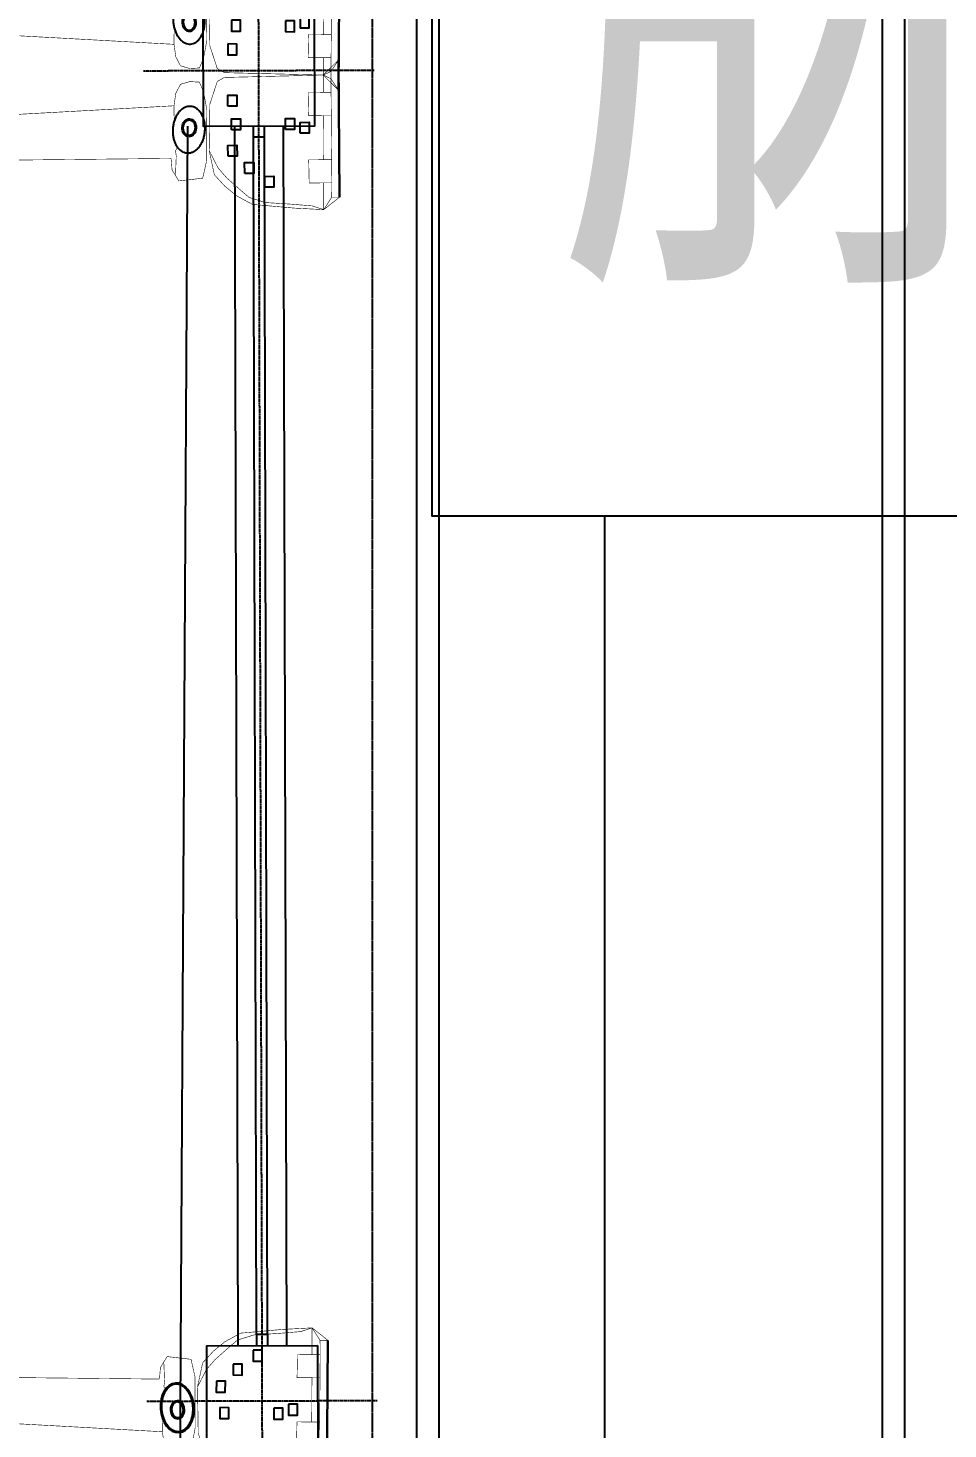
# Model space of a CAD drawing. Header units: millimetres. Extents: x -124346 to 101329, y -150859 to 114847.
# Drawn here: x -88096 to -83946, y -29446 to -23128 of the extents above; entities that cross this region are included whole.
import ezdxf

# ---------------------------------------------------------------- set-up
doc = ezdxf.new("R2010")
doc.units = ezdxf.units.MM
doc.linetypes.add('DASH', pattern=[0.35, 0.25, -0.1])
doc.linetypes.add('DOTE', pattern=[2.4200000000000004, 2, -0.2, 0.02, -0.2])
for name, color, linetype in [('-2', 2, 'Continuous'), ('-4', 4, 'Continuous'), ('la', 33, 'Continuous'), ('噢噢噢噢1', 1, 'Continuous'), ('电子围栏', 7, 'Continuous'), ('电子围栏HTL', 5, 'Continuous'), ('车辆管理门禁', 7, 'Continuous')]:
    doc.layers.add(name, color=color, linetype=linetype)

# ---------------------------------------------------------------- blocks, each defined once
blk = doc.blocks.new('A$C06F86AD0')
at = {"layer": '电子围栏HTL', "const_width": 5}
for points in [[(1888.378444612033, 3374.475205383438), (1892.25240766909, 1499.056919478811)], [(2360.381835792447, 1469.163495953544), (2271.934705929722, 3369.566681251745)]]:
    blk.add_lwpolyline(points, dxfattribs=at)
at = {"layer": '电子围栏HTL', "color": 4, "const_width": 5}
for points in [[(1892.25240766909, 1499.056919478811), (1789.177338072797, 1491.146065247362), (1691.654189431923, 1432.152141274477), (1713.908246879582, 1219.665643023793), (1871.975979921059, 1182.47722785169), (2005.564895478659, 1182.47722785169), (2322.326699017547, 1177.568703719997), (2483.277227979037, 1205.732993706362), (2568.889985820046, 1241.592834351351), (2574.413143387064, 1327.104112560221), (2550.939283471089, 1409.857170718024), (2470.849683197215, 1452.612933988334), (2360.381835792447, 1469.163495953544), (2245.846978360365, 1469.163495953544)], [(1740.41576375236, 1461.649103260919), (1913.584275666391, 1453.136168853554), (1961.215272723115, 1459.490976732224), (1982.086115106023, 1445.884892728707)]]:
    blk.add_lwpolyline(points, dxfattribs=at)
at = {"layer": '电子围栏HTL', "color": 254, "const_width": 5}
for points in [[(1425.291712324484, 144.7621827645926), (1535.625134914415, 2.499912382743787), (2755.311962666456, 2.499912382743787), (2622.495549538173, 139.3825734220445), (2608.53004399268, 1018.781201204984), (2573.306046440382, 1082.806821826496), (2471.065702113556, 1116.846639534982), (2370.712617066514, 1150.258114662312), (1958.603087456548, 1159.71166874771), (1744.025275483727, 1115.586107890122), (1640.522864117986, 1022.29186626873), (1554.691739328904, 918.911633166601), (1477.579443250899, 779.1962525699055), (1441.185538903926, 406.8507005734718), (1425.291712324484, 144.7621827645926)], [(1958.603087456548, 1159.71166874771), (1803.13227747567, 1081.179752611089), (1714.073783114436, 1004.933977988025), (1607.980905775446, 887.4144836045452), (1539.187686011661, 807.2505316188326), (1492.478291397332, 662.0614239701536), (1477.749675549217, 450.1329270208953), (1459.351673161378, 246.3087346875109), (1425.291712324484, 144.7621827645926)], [(1663.571730296244, 272.3892734855763), (1663.571730296244, 70.92125220154412), (1869.207650546334, 70.92125220154412), (1869.207650546334, 275.0056961432565), (1663.571730296244, 272.3892734855763)], [(2262.378514668904, 272.3892734855763), (2262.378514668904, 70.92125220154412), (2468.014434918994, 70.92125220154412), (2468.014434918994, 275.0056961432565), (2262.378514668904, 272.3892734855763)], [(1425.291712324484, 144.7621827645926), (1663.571730296244, 143.6914766985246)], [(1425.291712324484, 144.7621827645926), (1535.625134914415, 72.83812449604739)], [(1869.207650546334, 142.7674561739041), (2262.378514668904, 141.0007514673998)], [(1535.625134914415, 2.499912382743787), (1535.625134914415, 72.83812449604739), (1663.571730296244, 70.92125220154412), (2262.378514668904, 70.92125220154412), (2653.94860817981, 70.92125220154412), (2755.311962666456, 2.499912382743787)]]:
    blk.add_lwpolyline(points, dxfattribs=at)
at = {"layer": '电子围栏HTL', "color": 254}
for points in [[(1907.266896376852, 992.6922191295889), (2004.424339080346, 992.6922191295889), (2004.424339080346, 912.5265288220253), (1907.266896376852, 912.5265288220253)], [(2141.711404566071, 958.9384795248625), (2238.868847269565, 958.9384795248625), (2238.868847269565, 878.7727892172989), (2141.711404566071, 878.7727892172989)], [(1753.082220759825, 845.0188012808794), (1850.239663463319, 845.0188012808794), (1850.239663463319, 764.8531109733158), (1753.082220759825, 764.8531109733158)], [(1628.467482360662, 667.8105508634471), (1725.624925064156, 667.8105508634471), (1725.624925064156, 587.6448605558835), (1628.467482360662, 587.6448605558835)], [(2141.625114400988, 478.4829691094346), (2238.782557104481, 478.4829691094346), (2238.782557104481, 398.317278801871), (2141.625114400988, 398.317278801871)], [(2106.081784537528, 348.3355600937502), (2203.239227241022, 348.3355600937502), (2203.239227241022, 268.1698697861866), (2106.081784537528, 268.1698697861866)], [(1535.625134914415, 2.499912382743787), (2755.311962666456, 2.499912382743787), (2755.311962666456, 2.499912382743787), (1535.625134914415, 2.499912382743787)]]:
    blk.add_lwpolyline(points, close=True, dxfattribs=at)
at = {"layer": '电子围栏HTL', "color": 4}
for centre, major_axis, ratio in [((2146.650489247579, 1338.602366346837), (-220.1191667855601, 17.32883347329338), 0.6821286016725236), ((2163.958124414552, 1336.416178337444), (-79.61441735865083, 4.757662631658604), 0.7841550525764363)]:
    blk.add_ellipse(centre, major_axis=major_axis, ratio=ratio, dxfattribs=at)
for points, knots in [([(1936.500477803442, 1355.146380236703), (1936.043657533563, 1349.343629732361), (1936.133096650112, 1343.49764379019), (1937.604592763957, 1329.996156197041), (1939.37329816493, 1322.330806434431), (1944.783934382212, 1307.12629557792), (1948.427091938836, 1299.587594446803), (1957.542339722371, 1284.850208076317), (1963.014720455678, 1277.652566148681), (1975.670564882901, 1263.829983880452), (1982.853702294204, 1257.205804747413), (1998.741955960708, 1244.752133131395), (2007.446601375654, 1238.923034258802), (2026.13102958438, 1228.253568608718), (2036.110375853008, 1223.41338877791), (2057.053718998628, 1214.879784015015), (2068.017329641778, 1211.186457015534), (2090.607411265468, 1205.064671628883), (2102.23352495482, 1202.636273009652), (2125.806586376428, 1199.120339196132), (2137.753187746901, 1198.032842075274), (2161.615454292813, 1197.231167272847), (2173.530772760307, 1197.517009938063), (2196.979314296121, 1199.450065800153), (2208.512179479345, 1201.097280624199), (2230.855788261826, 1205.69638846114), (2241.666144741233, 1208.648254568096), (2262.246936253483, 1215.755553593957), (2272.016926704346, 1219.910894191536), (2290.233772494583, 1229.281209897701), (2298.680110874309, 1234.495927020653), (2314.015443321616, 1245.803017209364), (2320.90394995064, 1251.894785718803), (2332.95410819933, 1264.748145282108), (2338.115708375139, 1271.508708083675), (2346.617279639089, 1285.490555441171), (2349.958182380054, 1292.710988022787), (2354.786837659223, 1307.433763266239), (2356.275996855235, 1314.936667454018), (2357.39399311709, 1330.084634506562), (2357.022925507335, 1337.731386058305), (2354.408502450038, 1353.028738036704), (2352.163820981601, 1360.680046823534), (2345.806324297373, 1375.805918940267), (2341.692491750808, 1383.279749530269), (2331.658534951319, 1397.828852129303), (2325.738331487635, 1404.903107831364), (2312.228497799646, 1418.420740869708), (2304.639263459387, 1424.863460964629), (2287.996505481766, 1436.901954631514), (2278.943451322841, 1442.497402393106), (2259.632224870184, 1452.655904676139), (2249.374475044679, 1457.218802802152), (2227.953382003216, 1465.164023736448), (2216.790415540941, 1468.546261199259), (2193.886823130189, 1474.02255305287), (2182.146550332989, 1476.116553990021), (2158.433822917046, 1478.951303158479), (2146.461713831945, 1479.692017950147), (2122.637910344376, 1479.798932811027), (2110.786564299829, 1479.16511699247), (2087.553633489471, 1476.546250828738), (2076.172411875938, 1474.561204545826), (2054.215207284542, 1469.307893230802), (2043.639623066752, 1466.039666440432), (2023.603965835973, 1458.332188460925), (2014.144356252124, 1453.893058644499), (1996.612894831589, 1443.998001568361), (1988.541570838417, 1438.542401054136), (1974.005945590965, 1426.804511028982), (1967.542074750658, 1420.522940614846), (1956.372344523203, 1407.344123144765), (1951.666325706647, 1400.447957140284), (1944.088721272703, 1386.244158584996), (1941.21596103561, 1378.937126661596), (1937.85765415067, 1366.110455754813), (1936.933564546649, 1360.647656084744), (1936.500477803442, 1355.146380236703)], [0, 0, 0, 0, 0.1284411886256824, 0.1284411886256824, 0.2960238533893789, 0.2960238533893789, 0.4636065181530754, 0.4636065181530754, 0.631189182916772, 0.631189182916772, 0.7987718476804685, 0.7987718476804685, 0.966354512444165, 0.966354512444165, 1.133937177207861, 1.133937177207861, 1.301519841971558, 1.301519841971558, 1.469102506735254, 1.469102506735254, 1.636685171498951, 1.636685171498951, 1.804267836262647, 1.804267836262647, 1.971850501026344, 1.971850501026344, 2.13943316579004, 2.13943316579004, 2.307015830553737, 2.307015830553737, 2.474598495317433, 2.474598495317433, 2.64218116008113, 2.64218116008113, 2.809763824844826, 2.809763824844826, 2.977346489608522, 2.977346489608522, 3.144929154372219, 3.144929154372219, 3.312511819135915, 3.312511819135915, 3.480094483899612, 3.480094483899612, 3.647677148663308, 3.647677148663308, 3.815259813427005, 3.815259813427005, 3.982842478190701, 3.982842478190701, 4.150425142954398, 4.150425142954398, 4.318007807718095, 4.318007807718095, 4.485590472481792, 4.485590472481792, 4.653173137245489, 4.653173137245489, 4.820755802009185, 4.820755802009185, 4.988338466772882, 4.988338466772882, 5.155921131536579, 5.155921131536579, 5.323503796300276, 5.323503796300276, 5.491086461063973, 5.491086461063973, 5.65866912582767, 5.65866912582767, 5.826251790591367, 5.826251790591367, 5.993834455355064, 5.993834455355064, 6.16141712011876, 6.16141712011876, 6.283185307179586, 6.283185307179586, 6.283185307179586, 6.283185307179586]), ([(2094.325899161966, 1340.577317073799), (2094.154660897068, 1337.711827074811), (2094.29916510381, 1334.827128912908), (2095.33856610232, 1328.36729939498), (2096.408308634454, 1324.793221774475), (2099.544300776768, 1317.784279643092), (2101.611940062015, 1314.350125159217), (2106.707462743594, 1307.795081962668), (2109.735557644824, 1304.675480936377), (2116.641271853492, 1298.936268437792), (2120.518391773381, 1296.317544653804), (2128.943631200396, 1291.744137836853), (2133.491100188432, 1289.789893359244), (2143.029765885753, 1286.667185328439), (2148.020352328225, 1285.49891162695), (2158.188639973429, 1284.018902530614), (2163.365773257894, 1283.707239689815), (2173.638807438765, 1283.956709766422), (2178.734135981395, 1284.517838701624), (2188.580387265371, 1286.473709280668), (2193.330681868421, 1287.868335922063), (2202.246681851968, 1291.39814843949), (2206.411689303874, 1293.532978151125), (2213.959851428044, 1298.40271708104), (2217.342402983413, 1301.136807314404), (2223.191793031634, 1307.033910784536), (2225.658682715657, 1310.19562154949), (2229.617166772179, 1316.778488974167), (2231.110050431096, 1320.198768636736), (2233.116559432841, 1327.168429713252), (2233.631733236136, 1330.718781166815), (2233.685832635165, 1337.860398488781), (2233.224444332409, 1341.453587656331), (2231.309972382667, 1348.584741202314), (2229.855212291994, 1352.123092570502), (2225.955119152757, 1358.997683465503), (2223.50883668811, 1362.332804750349), (2217.68974365326, 1368.617031885471), (2214.317082081339, 1371.56495301607), (2206.783991603283, 1376.893469203642), (2202.624164652589, 1379.273370635725), (2193.716462284632, 1383.316545544301), (2188.969229497954, 1384.979498509911), (2179.127490984283, 1387.486039726926), (2174.033575062989, 1388.329493351706), (2163.761619845689, 1389.147041208616), (2158.58414389618, 1389.121093107646), (2148.413438014126, 1388.204959059265), (2143.420796395483, 1387.314811374141), (2133.876279650663, 1384.730600375427), (2129.325062958422, 1383.036723284447), (2120.889514147777, 1378.957566389887), (2117.005880629178, 1376.572793957759), (2110.080576368593, 1371.266932276118), (2107.039346077298, 1368.346879217024), (2101.904213139576, 1362.145623018572), (2099.809807027203, 1358.865734551375), (2096.602086272345, 1352.10284043635), (2095.487137890566, 1348.620109137079), (2094.594348640472, 1343.594155608702), (2094.416196937294, 1342.088354179203), (2094.325899161966, 1340.577317073799)], [0, 0, 0, 0, 0.1729665859760499, 0.1729665859760499, 0.3879312132415461, 0.3879312132415461, 0.6028958405070424, 0.6028958405070424, 0.8178604677725386, 0.8178604677725386, 1.032825095038035, 1.032825095038035, 1.247789722303531, 1.247789722303531, 1.462754349569027, 1.462754349569027, 1.677718976834523, 1.677718976834523, 1.892683604100019, 1.892683604100019, 2.107648231365516, 2.107648231365516, 2.322612858631012, 2.322612858631012, 2.537577485896508, 2.537577485896508, 2.752542113162004, 2.752542113162004, 2.9675067404275, 2.9675067404275, 3.182471367692997, 3.182471367692997, 3.397435994958493, 3.397435994958493, 3.612400622223989, 3.612400622223989, 3.827365249489485, 3.827365249489485, 4.042329876754981, 4.042329876754981, 4.257294504020478, 4.257294504020478, 4.472259131285974, 4.472259131285974, 4.687223758551471, 4.687223758551471, 4.902188385816967, 4.902188385816967, 5.117153013082464, 5.117153013082464, 5.332117640347961, 5.332117640347961, 5.547082267613457, 5.547082267613457, 5.762046894878954, 5.762046894878954, 5.97701152214445, 5.97701152214445, 6.191976149409947, 6.191976149409947, 6.283185307179586, 6.283185307179586, 6.283185307179586, 6.283185307179586])]:
    blk.add_open_spline(points, degree=3, knots=knots, dxfattribs=at)
blk = doc.blocks.new('终端')
at = {"layer": '电子围栏HTL', "color": 1, "const_width": 1.95, "elevation": 1.20516533591816e-09}
for points in [[(-812.6882247924805, 509.3291254043579), (-771.9420623779297, 1250.168967247009)], [(-622.3442840576172, 1250.821184158325), (-630.0258941650391, 519.4468307495117)]]:
    blk.add_lwpolyline(points, dxfattribs=at)
at = {"layer": '电子围栏HTL', "color": 4, "const_width": 1.95, "elevation": 1.20516533591816e-09}
for points in [[(-630.0258941650391, 519.4468307495117), (-589.8540725708008, 516.0225534439087), (-552.015510559082, 492.6948556900024), (-561.393440246582, 409.901294708252), (-623.160026550293, 395.9184293746948), (-675.2578430175781, 396.3579845428467), (-798.8067016601562, 395.4859895706177), (-861.4825134277344, 406.9992561340332), (-894.7522964477539, 421.265793800354), (-896.6248931884766, 454.6321783065796), (-887.198127746582, 486.8274850845337), (-855.8236083984375, 503.2381153106689), (-812.6882247924805, 509.3291254043579), (-768.0212173461914, 508.9522647857666)], [(-570.9347839355469, 504.3587045669556), (-638.4961166381836, 501.6085653305054), (-657.0506362915039, 504.2435750961304), (-665.234748840332, 499.006064414978)]]:
    blk.add_lwpolyline(points, dxfattribs=at)
at = {"layer": '电子围栏HTL', "color": 254, "const_width": 1.95, "elevation": 1.20516533591816e-09}
for points in [[(-452.3738174438477, -10.24578762054443), (-495.8704147338867, -65.36306095123291), (-971.5313491821289, -61.34985160827637), (-919.2843933105469, -8.40452766418457), (-910.9445037841797, 334.502779006958), (-896.9969711303711, 359.3559827804565), (-857.0126495361328, 372.2946319580078), (-817.7664031982422, 384.9944448471069), (-657.0182952880859, 387.3252115249634), (-573.4811172485352, 369.410816192627), (-533.423583984375, 332.6867971420288), (-500.2907943725586, 292.0875253677368), (-470.6777877807617, 237.3467397689819), (-457.7098236083984, 92.0173921585083), (-452.3738174438477, -10.24578762054443)], [(-657.0182952880859, 387.3252115249634), (-596.6452407836914, 356.1872987747192), (-562.1645355224609, 326.1594705581665), (-521.1764678955078, 279.9794149398804), (-494.6118392944336, 248.4902324676514), (-476.8735427856445, 191.714804649353), (-471.8269195556641, 109.0171699523926), (-465.3226013183594, 29.46802806854248), (-452.3738174438477, -10.24578762054443)], [(-778.4061126708984, 42.28132438659668), (-779.0690155029297, -36.28840732574463), (-859.2641677856445, -35.61179065704346), (-858.592658996582, 43.97830867767334), (-778.4061126708984, 42.28132438659668)], [(-544.8797836303711, 40.31103324890137), (-545.5426788330078, -38.25869846343994), (-625.7378311157227, -37.58208179473877), (-625.0663223266602, 42.00801849365234), (-544.8797836303711, 40.31103324890137)], [(-495.8704147338867, -65.36306095123291), (-495.6389770507812, -37.9321346282959), (-545.5426788330078, -38.25869846343994), (-779.0690155029297, -36.28840732574463), (-931.7759094238281, -35.00000095367432), (-971.5313491821289, -61.34985160827637)], [(-931.7759094238281, -35.00000095367432), (-919.2843933105469, -8.40452766418457)], [(-859.03662109375, -8.642114639282227), (-919.2843933105469, -8.40452766418457)], [(-625.5014343261719, -9.56305980682373), (-778.8384323120117, -8.958375930786133)], [(-452.3738174438477, -10.24578762054443), (-545.3032379150391, -9.879321098327637)], [(-452.3738174438477, -10.24578762054443), (-495.6389770507812, -37.9321346282959)]]:
    blk.add_lwpolyline(points, dxfattribs=at)
at = {"layer": '电子围栏HTL', "color": 254, "elevation": 1.20516533591816e-09}
for points in [[(-811.3542022705078, 322.6646947860718), (-849.2442626953125, 322.9843778610229), (-849.5080337524414, 291.7208709716797), (-811.6179809570312, 291.4011869430542)], [(-729.0886154174805, 309.6289472579956), (-766.9786758422852, 309.9486303329468), (-767.2424392700195, 278.6851243972778), (-729.3523941040039, 278.365439414978)], [(-637.5474472045898, 322.0210294723511), (-675.4375076293945, 322.3407125473022), (-675.7012710571289, 291.0772066116333), (-637.8112258911133, 290.7575225830078)], [(-577.9034729003906, 263.9231233596802), (-615.7935180664062, 264.2428064346313), (-616.0572967529297, 232.9792995452881), (-578.1672439575195, 232.6596174240112)], [(-529.8885269165039, 194.4043378829956), (-567.7785797119141, 194.7240209579468), (-568.0423583984375, 163.4605140686035), (-530.1522979736328, 163.1408309936523)], [(-730.6358337402344, 122.257682800293), (-768.5258941650391, 122.5773658752441), (-768.7896575927734, 91.31385898590088), (-730.8996124267578, 90.9941759109497)], [(-717.2026596069336, 71.38504886627197), (-755.0927124023438, 71.70473194122314), (-755.3564910888672, 40.4412260055542), (-717.4664306640625, 40.12154293060303)], [(-495.8704147338867, -65.36306095123291), (-971.5313491821289, -61.34985160827637), (-971.5313491821289, -61.34985160827637), (-495.8704147338867, -65.36306095123291)]]:
    blk.add_lwpolyline(points, close=True, dxfattribs=at)
at = {"layer": '电子围栏HTL', "color": 4, "extrusion": (0, 0, -1)}
for centre, major_axis, ratio, start_param, end_param in [((-729.7655639648438, 457.7088441848755, 1.20516533591816e-09), (85.90043789462933, 6.033733392900515), 0.6821286020582786, 4.987777746379152e-09, 6.283185312167364), ((-736.5224914550781, 456.9132099151611, 1.20516533591816e-09), (31.06417284283216, 1.593450687272231), 0.7841550469877401, -4.732829284037621e-07, 6.283184833896658)]:
    blk.add_ellipse(centre, major_axis=major_axis, ratio=ratio, start_param=start_param, end_param=end_param, dxfattribs=at)
at = {"layer": '电子围栏HTL', "color": 4}
for points, knots in [([(-647.7555389404297, 463.469310760498, 1.20516533591816e-09), (-647.5964736938477, 461.2048149108887, 1.20516533591816e-09), (-647.6505889892578, 458.9252557754517, 1.20516533591816e-09), (-648.2688827514648, 453.6647052764893, 1.20516533591816e-09), (-648.9838714599609, 450.6811456680298, 1.20516533591816e-09), (-651.1439743041992, 444.7693996429443, 1.20516533591816e-09), (-652.5895614624023, 441.8413972854614, 1.20516533591816e-09), (-656.1928787231445, 436.1240148544312, 1.20516533591816e-09), (-658.3507080078125, 433.3350400924683, 1.20516533591816e-09), (-663.331787109375, 427.9860677719116, 1.20516533591816e-09), (-666.1549072265625, 425.4263639450073, 1.20516533591816e-09), (-672.3920822143555, 420.621883392334, 1.20516533591816e-09), (-675.8059539794922, 418.3772573471069, 1.20516533591816e-09), (-683.1277313232422, 414.2777919769287, 1.20516533591816e-09), (-687.0354614257812, 412.4230241775513, 1.20516533591816e-09), (-695.2311553955078, 409.1639490127563, 1.20516533591816e-09), (-699.5189666748047, 407.7596769332886, 1.20516533591816e-09), (-708.3489303588867, 405.4465951919556, 1.20516533591816e-09), (-712.8909378051758, 404.5378074645996, 1.20516533591816e-09), (-722.0956802368164, 403.2442054748535, 1.20516533591816e-09), (-726.7582626342773, 402.8594055175781, 1.20516533591816e-09), (-736.0668563842773, 402.6252794265747, 1.20516533591816e-09), (-740.7127227783203, 402.7759590148926, 1.20516533591816e-09), (-749.8509674072266, 403.6069784164429, 1.20516533591816e-09), (-754.3432006835938, 404.2873163223267, 1.20516533591816e-09), (-763.0417633056641, 406.1544237136841, 1.20516533591816e-09), (-767.2479400634766, 407.3411798477173, 1.20516533591816e-09), (-775.2507858276367, 410.180645942688, 1.20516533591816e-09), (-779.0472717285156, 411.8333187103271, 1.20516533591816e-09), (-786.1207504272461, 415.5475511550903, 1.20516533591816e-09), (-789.3975524902344, 417.6090106964111, 1.20516533591816e-09), (-795.3409118652344, 422.0690774917603, 1.20516533591816e-09), (-798.0072937011719, 424.4674482345581, 1.20516533591816e-09), (-802.6643905639648, 429.5197296142578, 1.20516533591816e-09), (-804.6551055908203, 432.1732378005981, 1.20516533591816e-09), (-807.9245910644531, 437.653938293457, 1.20516533591816e-09), (-809.2037353515625, 440.4807996749878, 1.20516533591816e-09), (-811.0383987426758, 446.2383651733398, 1.20516533591816e-09), (-811.5944671630859, 449.1692934036255, 1.20516533591816e-09), (-811.9806289672852, 455.0804691314697, 1.20516533591816e-09), (-811.8107604980469, 458.0613746643066, 1.20516533591816e-09), (-810.740837097168, 464.0185279846191, 1.20516533591816e-09), (-809.8402633666992, 466.9950466156006, 1.20516533591816e-09), (-807.3111572265625, 472.873007774353, 1.20516533591816e-09), (-805.6822280883789, 475.7741622924805, 1.20516533591816e-09), (-801.7212524414062, 481.4150943756104, 1.20516533591816e-09), (-799.3891830444336, 484.1544771194458, 1.20516533591816e-09), (-794.076057434082, 489.3817129135132, 1.20516533591816e-09), (-791.0951614379883, 491.8693132400513, 1.20516533591816e-09), (-784.5651016235352, 496.5093984603882, 1.20516533591816e-09), (-781.0161285400391, 498.6617574691772, 1.20516533591816e-09), (-773.4515991210938, 502.5598917007446, 1.20516533591816e-09), (-769.4361953735352, 504.305606842041, 1.20516533591816e-09), (-761.0561294555664, 507.3336496353149, 1.20516533591816e-09), (-756.6915969848633, 508.6159448623657, 1.20516533591816e-09), (-747.7415008544922, 510.6762619018555, 1.20516533591816e-09), (-743.1560668945312, 511.4542636871338, 1.20516533591816e-09), (-733.8991012573242, 512.4817533493042, 1.20516533591816e-09), (-729.2277069091797, 512.7312288284302, 1.20516533591816e-09), (-719.936408996582, 512.6945352554321, 1.20516533591816e-09), (-715.3166198730469, 512.4083604812622, 1.20516533591816e-09), (-706.2647247314453, 511.3105936050415, 1.20516533591816e-09), (-701.8327407836914, 510.499005317688, 1.20516533591816e-09), (-693.2870101928711, 508.3780403137207, 1.20516533591816e-09), (-689.1734390258789, 507.0686798095703, 1.20516533591816e-09), (-681.3851699829102, 503.9969453811646, 1.20516533591816e-09), (-677.7106628417969, 502.2346210479736, 1.20516533591816e-09), (-670.9061889648438, 498.3180017471313, 1.20516533591816e-09), (-667.7764358520508, 496.1638355255127, 1.20516533591816e-09), (-662.1463623046875, 491.5383939743042, 1.20516533591816e-09), (-659.6462173461914, 489.0673990249634, 1.20516533591816e-09), (-655.3335418701172, 483.8910913467407, 1.20516533591816e-09), (-653.5209503173828, 481.1861982345581, 1.20516533591816e-09), (-650.6125183105469, 475.6219806671143, 1.20516533591816e-09), (-649.516227722168, 472.7628870010376, 1.20516533591816e-09), (-648.2487411499023, 467.7496137619019, 1.20516533591816e-09), (-647.9063339233398, 465.616156578064, 1.20516533591816e-09), (-647.7555389404297, 463.469310760498, 1.20516533591816e-09)], [0, 0, 0, 0, 0.1284411886256824, 0.1284411886256824, 0.2960238533893789, 0.2960238533893789, 0.4636065181530754, 0.4636065181530754, 0.631189182916772, 0.631189182916772, 0.7987718476804685, 0.7987718476804685, 0.966354512444165, 0.966354512444165, 1.133937177207861, 1.133937177207861, 1.301519841971558, 1.301519841971558, 1.469102506735254, 1.469102506735254, 1.636685171498951, 1.636685171498951, 1.804267836262647, 1.804267836262647, 1.971850501026344, 1.971850501026344, 2.13943316579004, 2.13943316579004, 2.307015830553737, 2.307015830553737, 2.474598495317433, 2.474598495317433, 2.64218116008113, 2.64218116008113, 2.809763824844826, 2.809763824844826, 2.977346489608522, 2.977346489608522, 3.144929154372219, 3.144929154372219, 3.312511819135915, 3.312511819135915, 3.480094483899612, 3.480094483899612, 3.647677148663308, 3.647677148663308, 3.815259813427005, 3.815259813427005, 3.982842478190701, 3.982842478190701, 4.150425142954398, 4.150425142954398, 4.318007807718095, 4.318007807718095, 4.485590472481792, 4.485590472481792, 4.653173137245489, 4.653173137245489, 4.820755802009185, 4.820755802009185, 4.988338466772882, 4.988338466772882, 5.155921131536579, 5.155921131536579, 5.323503796300276, 5.323503796300276, 5.491086461063973, 5.491086461063973, 5.65866912582767, 5.65866912582767, 5.826251790591367, 5.826251790591367, 5.993834455355064, 5.993834455355064, 6.16141712011876, 6.16141712011876, 6.283185307179586, 6.283185307179586, 6.283185307179586, 6.283185307179586]), ([(-709.3532028198242, 458.3068809509277, 1.20516533591816e-09), (-709.2958450317383, 457.1888160705566, 1.20516533591816e-09), (-709.3616943359375, 456.0642986297607, 1.20516533591816e-09), (-709.7882995605469, 453.5484762191772, 1.20516533591816e-09), (-710.2172470092773, 452.1581544876099, 1.20516533591816e-09), (-711.4633026123047, 449.4350824356079, 1.20516533591816e-09), (-712.2809524536133, 448.1026134490967, 1.20516533591816e-09), (-714.2897033691406, 445.5630035400391, 1.20516533591816e-09), (-715.4808807373047, 444.3563661575317, 1.20516533591816e-09), (-718.1928939819336, 442.1408748626709, 1.20516533591816e-09), (-719.7135314941406, 441.1323671340942, 1.20516533591816e-09), (-723.0143127441406, 439.3765230178833, 1.20516533591816e-09), (-724.794189453125, 438.629358291626, 1.20516533591816e-09), (-728.5244064331055, 437.4429311752319, 1.20516533591816e-09), (-730.4745101928711, 437.0037412643433, 1.20516533591816e-09), (-734.4448776245117, 436.460015296936, 1.20516533591816e-09), (-736.4649200439453, 436.3555059432983, 1.20516533591816e-09), (-740.4704360961914, 436.4865980148315, 1.20516533591816e-09), (-742.455696105957, 436.7221956253052, 1.20516533591816e-09), (-746.2891616821289, 437.5173559188843, 1.20516533591816e-09), (-748.1371307373047, 438.0768709182739, 1.20516533591816e-09), (-751.6026306152344, 439.4827852249146, 1.20516533591816e-09), (-753.2198944091797, 440.329044342041, 1.20516533591816e-09), (-756.1475448608398, 442.2530107498169, 1.20516533591816e-09), (-757.4577026367188, 443.3303985595703, 1.20516533591816e-09), (-759.7194747924805, 445.6494340896606, 1.20516533591816e-09), (-760.6711273193359, 446.8905735015869, 1.20516533591816e-09), (-762.1932220458984, 449.4708251953125, 1.20516533591816e-09), (-762.7641754150391, 450.8095989227295, 1.20516533591816e-09), (-763.5237503051758, 453.5342721939087, 1.20516533591816e-09), (-763.7129821777344, 454.9205551147461, 1.20516533591816e-09), (-763.710578918457, 457.705864906311, 1.20516533591816e-09), (-763.5188293457031, 459.105640411377, 1.20516533591816e-09), (-762.7487411499023, 461.880392074585, 1.20516533591816e-09), (-762.1697616577148, 463.2555131912231, 1.20516533591816e-09), (-760.6261596679688, 465.9236755371094, 1.20516533591816e-09), (-759.6611709594727, 467.2162771224976, 1.20516533591816e-09), (-757.3711318969727, 469.647891998291, 1.20516533591816e-09), (-756.0461349487305, 470.7864427566528, 1.20516533591816e-09), (-753.0907974243164, 472.8397035598755, 1.20516533591816e-09), (-751.4607009887695, 473.7541446685791, 1.20516533591816e-09), (-747.9735107421875, 475.3016176223755, 1.20516533591816e-09), (-746.1166839599609, 475.9345264434814, 1.20516533591816e-09), (-742.2703018188477, 476.87965965271, 1.20516533591816e-09), (-740.2809677124023, 477.1918334960938, 1.20516533591816e-09), (-736.2723541259766, 477.4768667221069, 1.20516533591816e-09), (-734.2532958984375, 477.4497127532959, 1.20516533591816e-09), (-730.2898788452148, 477.058967590332, 1.20516533591816e-09), (-728.3457412719727, 476.6953945159912, 1.20516533591816e-09), (-724.6320114135742, 475.6561832427979, 1.20516533591816e-09), (-722.8626861572266, 474.980619430542, 1.20516533591816e-09), (-719.5863571166992, 473.3620491027832, 1.20516533591816e-09), (-718.0796432495117, 472.4192419052124, 1.20516533591816e-09), (-715.3963241577148, 470.3272438049316, 1.20516533591816e-09), (-714.2198944091797, 469.1784563064575, 1.20516533591816e-09), (-712.2376708984375, 466.7431554794312, 1.20516533591816e-09), (-711.4316711425781, 465.4571542739868, 1.20516533591816e-09), (-710.2029571533203, 462.8091640472412, 1.20516533591816e-09), (-709.7796020507812, 461.4472789764404, 1.20516533591816e-09), (-709.4479598999023, 459.4842901229858, 1.20516533591816e-09), (-709.3834457397461, 458.8964605331421, 1.20516533591816e-09), (-709.3532028198242, 458.3068809509277, 1.20516533591816e-09)], [0, 0, 0, 0, 0.1729665859760499, 0.1729665859760499, 0.3879312132415461, 0.3879312132415461, 0.6028958405070424, 0.6028958405070424, 0.8178604677725386, 0.8178604677725386, 1.032825095038035, 1.032825095038035, 1.247789722303531, 1.247789722303531, 1.462754349569027, 1.462754349569027, 1.677718976834523, 1.677718976834523, 1.892683604100019, 1.892683604100019, 2.107648231365516, 2.107648231365516, 2.322612858631012, 2.322612858631012, 2.537577485896508, 2.537577485896508, 2.752542113162004, 2.752542113162004, 2.9675067404275, 2.9675067404275, 3.182471367692997, 3.182471367692997, 3.397435994958493, 3.397435994958493, 3.612400622223989, 3.612400622223989, 3.827365249489485, 3.827365249489485, 4.042329876754981, 4.042329876754981, 4.257294504020478, 4.257294504020478, 4.472259131285974, 4.472259131285974, 4.687223758551471, 4.687223758551471, 4.902188385816967, 4.902188385816967, 5.117153013082464, 5.117153013082464, 5.332117640347961, 5.332117640347961, 5.547082267613457, 5.547082267613457, 5.762046894878954, 5.762046894878954, 5.97701152214445, 5.97701152214445, 6.191976149409947, 6.191976149409947, 6.283185307179586, 6.283185307179586, 6.283185307179586, 6.283185307179586])]:
    blk.add_open_spline(points, degree=3, knots=knots, dxfattribs=at)

msp = doc.modelspace()

# ---------------------------------------------------------------- linework, layer by layer
at = {"layer": '-2', "color": 251, "linetype": 'DASH', "ltscale": 0.001}
msp.add_line((-86542.58174467928, 90005.10794230665), (-86542.58174467928, -120020.0826034832), dxfattribs=at)
at = {"layer": '-2', "color": 251}
for p, q in [((-87028.75979140497, -23620.38971741383), (-87078.7596218223, -23620.51993888502)), ((-87014.69587168194, -29020.37140313421), (-87064.69570210672, -29020.5016246054))]:
    msp.add_line(p, q, dxfattribs=at)
for points in [[(-87064.69570210672, -29020.5016246054), (-87078.7596218223, -23620.51993888502)], [(-87014.69587168194, -29020.37140313421), (-87028.75979140497, -23620.38971741383)]]:
    msp.add_lwpolyline(points, dxfattribs=at)
at = {"layer": '-4', "color": 251}
for points in [[(-86805.19299076594, -23069.80558609103), (-86803.89077597953, -23569.80389032398), (-87303.88908021248, -23571.10610511784), (-87305.19129499889, -23071.10780088489)], [(-86789.56641532577, -29069.78523690139), (-86788.26420053936, -29569.78354113434), (-87288.26250477231, -29571.0857559282), (-87289.56471955872, -29071.08745169525)]]:
    msp.add_lwpolyline(points, close=True, dxfattribs=at)
at = {"layer": 'la', "color": 251}
for p, q in [((-86342.58174467928, 90005.10794230665), (-86342.58174468673, -104107.6655999262)), ((-84242.58174467928, 55105.0841531765), (-84242.58174467928, -43994.91081669812)), ((-84142.58174467928, 55105.0841531765), (-84142.58174467928, -43994.91081669812))]:
    msp.add_line(p, q, dxfattribs=at)
at = {"layer": 'la', "color": 251, "ltscale": 0.001, "flags": 128}
msp.add_lwpolyline([(-86242.58174467928, 90005.10794230665), (-86242.58174468673, -102766.7391542781, -0.03755568183073553), (-85265.19043352551, -98928.9485058922, 0.04539900003665649), (-84442.58193164415, -95473.55554190163), (-84442.58193164415, -65994.91087403033, -0.4142135641984045), (-75142.58193164415, -56694.91081669812), (-56580.41113067514, -56694.91081669812)], format="xyb", dxfattribs=at)
at = {"layer": 'la', "color": 251}
for points in [[(-87163.88955503053, -23570.74148497616), (-87149.56519235022, -29070.72283154611)], [(-87078.7596218223, -23620.51993888502), (-87078.88984330095, -23570.52010846023)], [(-87028.75979140497, -23620.38971741383), (-87028.89001288361, -23570.38988698159)], [(-86943.89030116893, -23570.16851046567), (-86929.56593848861, -29070.14985703562)], [(-87064.69570210672, -29020.5016246054), (-87064.56548062808, -29070.50145502274)], [(-87014.69587168194, -29020.37140313421), (-87014.56565019584, -29070.37123355155)]]:
    msp.add_lwpolyline(points, dxfattribs=at)
at = {"layer": '噢噢噢噢1', "color": 251, "linetype": 'DOTE', "ltscale": 0.5}
for points in [[(-86803.27977883167, -119794.7118161458), (-87351.42918463892, 90672.69892380502)], [(-86534.176999026, -23319.10058951263), (-87574.90507196731, -23321.81110168134)], [(-86518.55042358584, -29319.08024032299), (-87559.27849652714, -29321.7907524917)]]:
    msp.add_lwpolyline(points, dxfattribs=at)
at = {"layer": '电子围栏', "color": 1, "linetype": 'ByBlock'}
msp.add_lwpolyline([(-86272.01056570656, -20973.09374073033), (-75087.08019337899, -20973.09374025349), (-75087.08020321376, -25328.74374177937), (-86272.01057560093, -25328.74374177937)], close=True, dxfattribs=at)
at = {"layer": '电子围栏', "color": 4, "linetype": 'ByBlock', "ltscale": 0.001, "flags": 128}
msp.add_lwpolyline([(-87153.1169782365, -119483.3257408429), (-87407.92371488459, -29360.69448494797), (-87374.07147342808, -23570.25421643143)], dxfattribs=at)
at = {"layer": '电子围栏', "color": 3, "linetype": 'ByBlock', "ltscale": 30}
msp.add_lwpolyline([(-87601.33156431562, -86847.8581598166), (-85477.73511905319, -84554.7820372272), (-85477.73511905319, -49665.01409786825), (-86363.95182222969, -49665.01409786825), (-86363.95182222969, -49282.5742745388), (-85493.75108356125, -49282.5742745388), (-85493.75108356125, -25328.74374177937)], dxfattribs=at)

# ---------------------------------------------------------------- block references
at = {"layer": '电子围栏HTL', "color": 251, "xscale": -0.5069999999999998, "yscale": 0.507, "zscale": 0.507, "rotation": 89.51659993952438}
msp.add_blockref('A$C06F86AD0', (-86734.54084456808, -28267.98880134408), dxfattribs=at)
at = {"layer": '车辆管理门禁', "color": 2, "linetype": 'ByBlock', "yscale": 1.3, "zscale": 1.3}
for p, xscale, rotation in [((-86774.77725670583, -22144.73806796853, -1.539083171108077e-09), 1.3, 90), ((-86774.77725670583, -24534.87749057894, -1.539083171108077e-09), -1.3, 89.99999999999997)]:
    msp.add_blockref('终端', p, dxfattribs=dict(at, xscale=xscale, rotation=rotation))

# ---------------------------------------------------------------- texts
at = {"layer": '电子围栏', "color": 1, "width": 0.7999999999999999}
msp.add_text('脉冲主机', height=2340.000032588335, rotation=0.009562264749237721, dxfattribs=at).set_placement((-85704.91668904669, -24014.12344053273))

doc.saveas('drawing.dxf')
